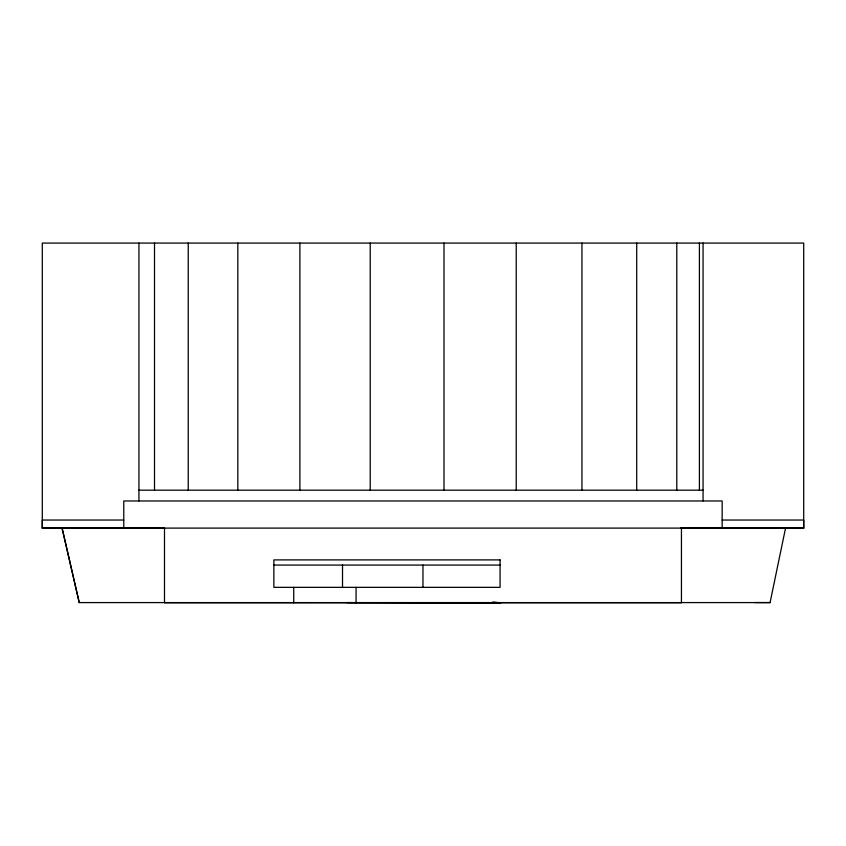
<?xml version="1.0" encoding="UTF-8"?>
<svg xmlns="http://www.w3.org/2000/svg" width="846" height="846" viewBox="0 0 846 846"><rect width="100%" height="100%" fill="white"/><g stroke="black" fill="none" stroke-linecap="round" stroke-linejoin="round"><path stroke-width="1.27" d="M754.537 602.563L770.072 602.585L79.238 602.595L62.033 527.989L42.3 528.105L42.3 243.077L803.7 243.077L803.7 528.105L42.3 528.105L42.3 520.036L123.696 520.036M680.67 528.063L803.7 528.105L803.7 520.036L722.124 520.036M770.072 602.585L785.574 527.978M42.3 528.105L62.022 527.841L79.238 602.595M138.945 490.183L703.068 490.183M273.861 565.075L500.071 565.075M803.647 528.105L785.511 527.967M60.426 527.967L163.997 528.052M492.827 601.961L500.747 602.923L346.913 602.595M722.156 528.105L722.156 500.969L123.78 500.969L123.78 528.105M703.068 243.077L703.068 500.969M699.409 243.077L699.409 490.183M681.442 528.105L681.442 602.754L164.494 602.754L164.494 528.105M676.779 243.077L676.779 490.183M636.71 243.077L636.71 490.183M581.953 243.077L581.953 490.183M516.219 243.077L516.219 490.183M444.002 243.077L444.002 490.183M422.968 565.075L422.968 587.346M370.22 243.077L370.22 490.183M356.071 587.346L356.071 602.754M342.514 565.075L342.514 587.346M299.886 243.077L299.886 490.183M293.731 587.346L293.731 602.754M237.821 243.077L237.821 490.183M188.235 243.077L188.235 490.183M154.511 243.077L154.511 490.183M138.945 243.077L138.945 500.969M500.071 559.904L273.861 559.904L273.861 587.346L500.071 587.346L500.071 559.904"/></g></svg>
